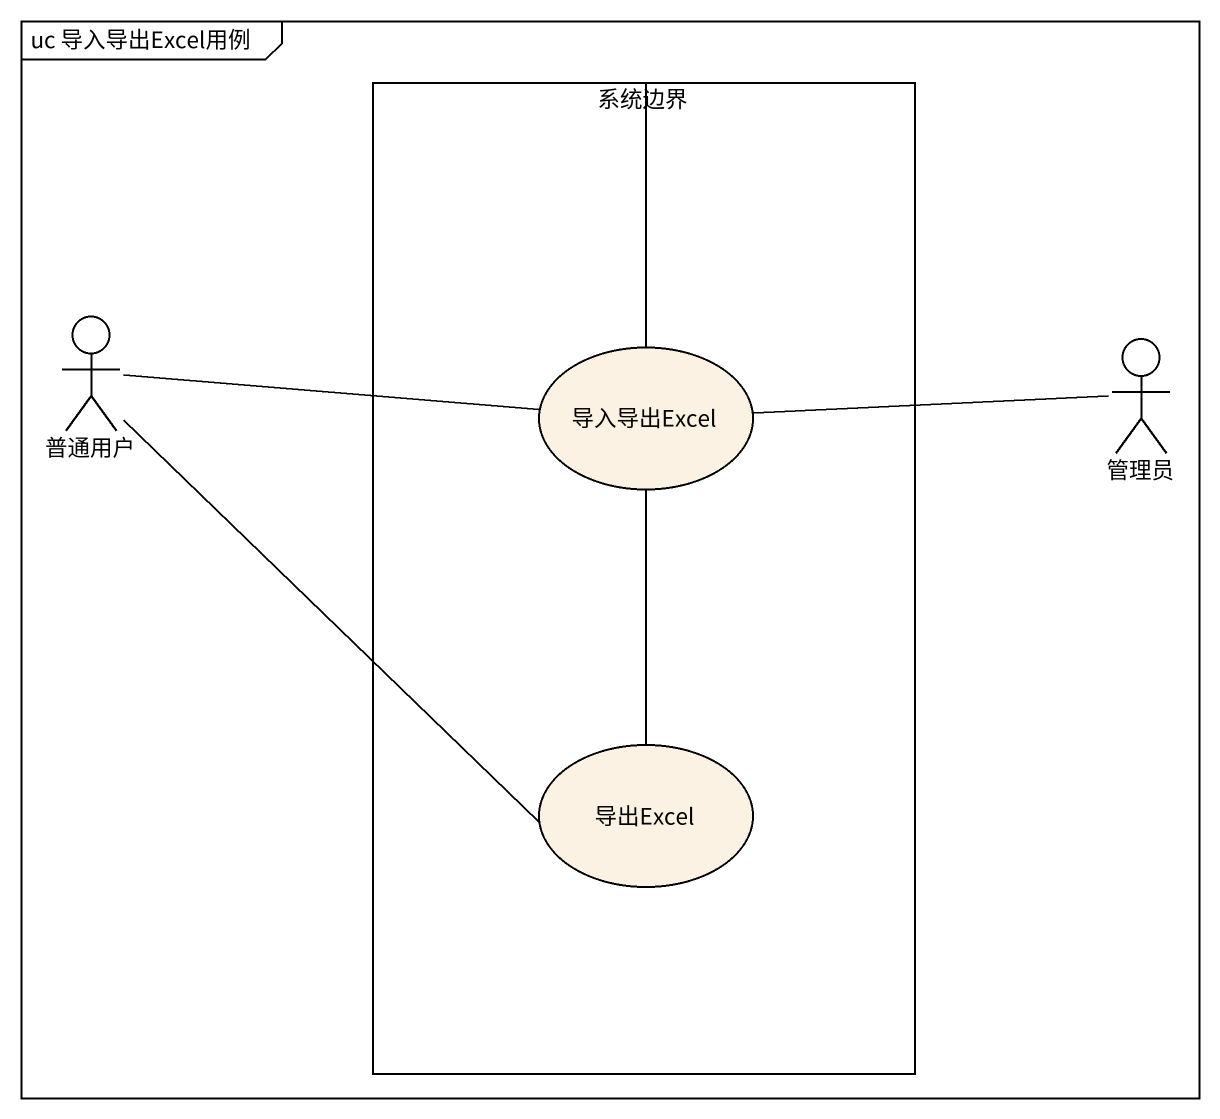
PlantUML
@startuml
mainframe uc 导入导出Excel用例
rectangle 系统边界 {
  usecase 导入导出Excel
  usecase 导出Excel
}
actor 普通用户
actor 管理员
系统边界 -- 导出Excel
普通用户 -right- 导入导出Excel
普通用户 -- 导出Excel
管理员 -left- 导入导出Excel
@enduml
